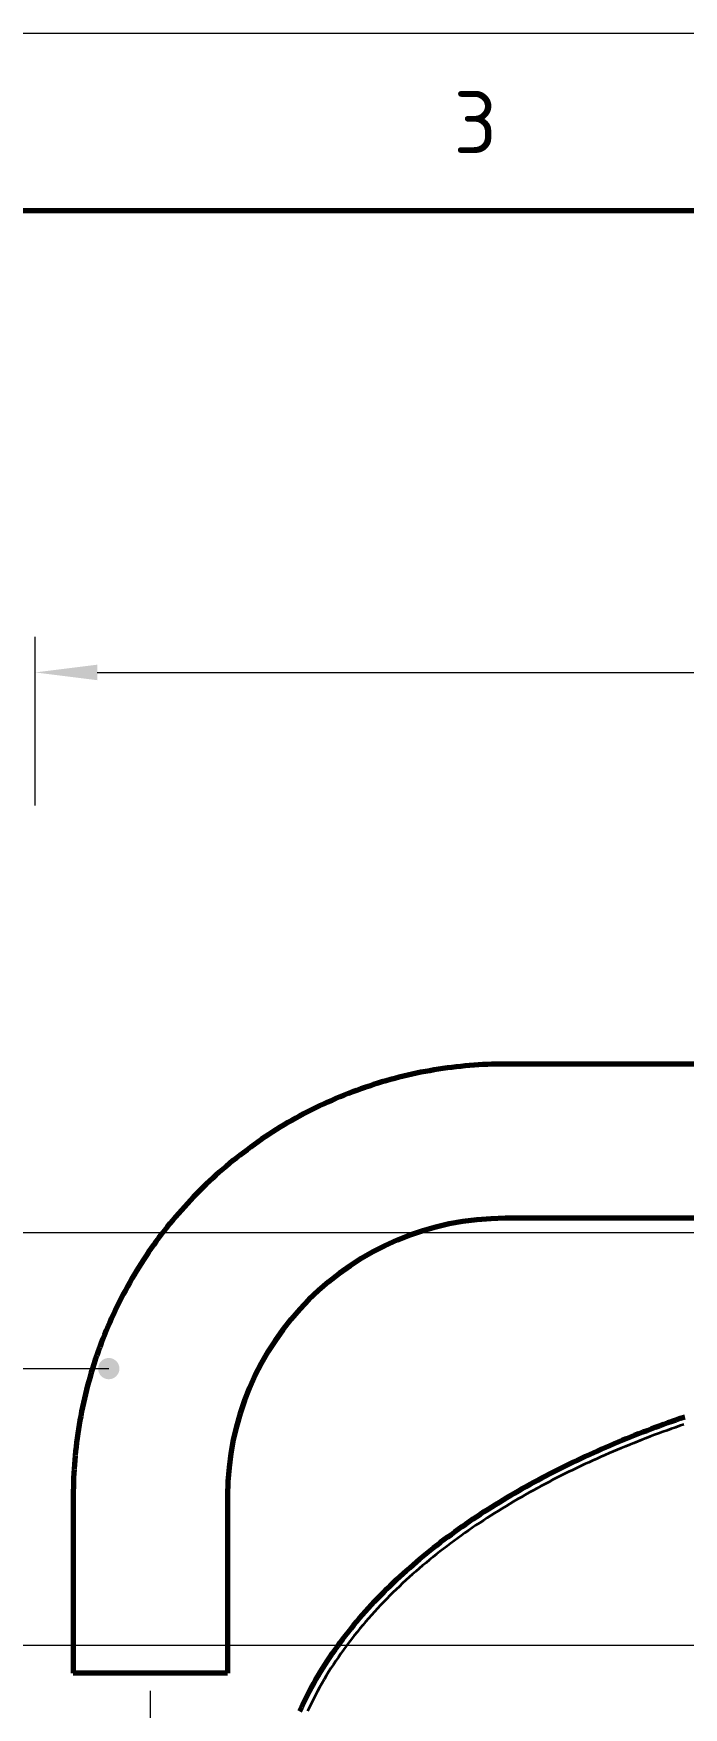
# Model space of a CAD drawing. Header units: millimetres. Extents: x 0 to 2382, y 0 to 420.
# Drawn here: x 97.1 to 133.7, y 325.6 to 420 of the extents above; entities that cross this region are included whole.
import ezdxf
from ezdxf.enums import TextEntityAlignment as Align

# ---------------------------------------------------------------- set-up
doc = ezdxf.new("R2010")
doc.units = ezdxf.units.MM
doc.linetypes.add('IRAM-E-TRAZOS', pattern=[5, 4, -1])
doc.linetypes.add('IRAM-F-TRAZO-PUNTO', pattern=[20, 15, -2, 1, -2])
for name, color, linetype, lineweight in [('01-VISIBLE', 7, 'CONTINUOUS', 70), ('02-OCULTA', 4, 'IRAM-E-TRAZOS', 35), ('03-EJE', 1, 'IRAM-F-TRAZO-PUNTO', 18), ('04-COTA', 3, 'CONTINUOUS', 18), ('06-TEXTO', 7, 'CONTINUOUS', 25), ('07-RECUADRO', 7, 'CONTINUOUS', 70), ('08-FINA', 5, 'CONTINUOUS', 18)]:
    doc.layers.add(name, color=color, linetype=linetype, lineweight=lineweight)
doc.styles.add('ISO3098', font='isocpeur.ttf')
doc.dimstyles.new('FLAMA-IRAM', dxfattribs={"dimtxt": 3.5, "dimasz": 3.5, "dimexe": 2, "dimexo": 1.5, "dimgap": 1, "dimtad": 1, "dimdec": 1, "dimtxsty": 'ISO3098', "dimblk": 'IRAM_FLECHA', "dimblk1": 'IRAM_FLECHA', "dimblk2": 'IRAM_FLECHA', "dimcen": 2.5, "dimclrd": 256, "dimclre": 256, "dimclrt": 256, "dimazin": 3, "dimtfac": 1, "dimtmove": 0, "dimatfit": 3, "dimlwd": 18, "dimlwe": 18})

# ---------------------------------------------------------------- blocks, each defined once
blk = doc.blocks.new('IRAM_FLECHA')
blk.add_solid([(0, 0), (-1, 0.125), (-1, -0.125)])

msp = doc.modelspace()

# ---------------------------------------------------------------- hatches: boundary and pattern name
at = {"layer": '08-FINA'}
h = msp.add_hatch(color=7, dxfattribs=at)
h.dxf.hatch_style = 1
edge = h.paths.add_edge_path()
edge.add_arc((101.338, 344.716), 0.6, 0, 360)

# ---------------------------------------------------------------- linework, layer by layer
at = {"layer": '01-VISIBLE'}
for p, q in [((139.238, 361.891), (123.688, 361.891)), ((139.238, 353.191), (123.688, 353.191)), ((99.338, 337.541), (99.338, 327.541)), ((108.038, 337.541), (108.038, 327.541))]:
    msp.add_line(p, q, dxfattribs=at)
for points in [[(123.688, 361.891), (123.437, 361.89), (123.185, 361.886), (122.934, 361.879), (122.682, 361.87), (122.431, 361.859), (122.179, 361.844), (121.928, 361.827), (121.678, 361.808), (121.427, 361.786), (121.176, 361.761), (120.926, 361.734), (120.676, 361.704), (120.427, 361.672), (120.178, 361.637), (119.929, 361.599), (119.68, 361.559), (119.432, 361.516), (119.185, 361.471), (118.938, 361.423), (118.691, 361.373), (118.445, 361.32), (118.2, 361.264), (117.955, 361.206), (117.711, 361.146), (117.467, 361.083), (117.224, 361.017), (116.982, 360.949), (116.74, 360.879), (116.5, 360.806), (116.26, 360.73), (116.02, 360.652), (115.782, 360.572), (115.544, 360.489), (115.308, 360.403), (115.072, 360.316), (114.837, 360.225), (114.603, 360.133), (114.37, 360.037), (114.138, 359.94), (113.907, 359.84), (113.677, 359.738), (113.448, 359.633), (113.221, 359.526), (112.994, 359.417), (112.768, 359.305), (112.544, 359.191), (112.321, 359.075), (112.099, 358.956), (111.878, 358.835), (111.659, 358.712), (111.441, 358.587), (111.224, 358.459), (111.008, 358.329), (110.794, 358.197), (110.582, 358.063), (110.37, 357.926), (110.16, 357.787), (109.952, 357.646), (109.745, 357.503), (109.539, 357.358), (109.335, 357.211), (109.133, 357.062), (108.932, 356.91), (108.732, 356.757), (108.534, 356.601), (108.338, 356.443), (108.144, 356.284), (107.951, 356.122), (107.76, 355.958), (107.57, 355.793), (107.383, 355.625), (107.197, 355.456), (107.012, 355.285), (106.83, 355.111), (106.649, 354.936), (106.47, 354.759), (106.293, 354.58), (106.118, 354.4), (105.945, 354.217), (105.773, 354.033), (105.604, 353.847), (105.436, 353.659), (105.271, 353.47), (105.107, 353.278), (104.946, 353.086), (104.786, 352.891), (104.628, 352.695), (104.473, 352.497), (104.319, 352.298), (104.168, 352.097), (104.018, 351.894), (103.871, 351.69), (103.726, 351.485), (103.583, 351.278), (103.442, 351.069), (103.303, 350.859), (103.167, 350.648), (103.032, 350.435), (102.9, 350.221), (102.77, 350.005), (102.643, 349.789), (102.517, 349.57), (102.394, 349.351), (102.273, 349.13), (102.155, 348.908), (102.038, 348.685), (101.924, 348.461), (101.813, 348.235), (101.703, 348.009), (101.596, 347.781), (101.492, 347.552), (101.389, 347.322), (101.289, 347.091), (101.192, 346.859), (101.097, 346.626), (101.004, 346.392), (100.914, 346.158), (100.826, 345.922), (100.741, 345.685), (100.658, 345.447), (100.577, 345.209), (100.499, 344.97), (100.424, 344.73), (100.351, 344.489), (100.28, 344.247), (100.212, 344.005), (100.146, 343.762), (100.083, 343.519), (100.023, 343.274), (99.965, 343.029), (99.909, 342.784), (99.857, 342.538), (99.806, 342.291), (99.758, 342.044), (99.713, 341.797), (99.67, 341.549), (99.63, 341.3), (99.593, 341.052), (99.558, 340.802), (99.525, 340.553), (99.495, 340.303), (99.468, 340.053), (99.444, 339.802), (99.421, 339.552), (99.402, 339.301), (99.385, 339.05), (99.371, 338.799), (99.359, 338.547), (99.35, 338.296), (99.344, 338.044), (99.34, 337.793), (99.338, 337.541)], [(112.113, 325.393), (112.216, 325.621), (112.322, 325.848), (112.43, 326.074), (112.542, 326.298), (112.657, 326.521), (112.774, 326.743), (112.895, 326.962), (113.018, 327.181), (113.144, 327.397), (113.272, 327.612), (113.404, 327.826), (113.537, 328.038), (113.673, 328.248), (113.812, 328.457), (113.953, 328.664), (114.096, 328.87), (114.242, 329.074), (114.39, 329.276), (114.54, 329.477), (114.692, 329.676), (114.846, 329.874), (115.002, 330.07), (115.16, 330.264), (115.32, 330.457), (115.482, 330.648), (115.646, 330.838), (115.812, 331.026), (115.98, 331.212), (116.149, 331.397), (116.32, 331.58), (116.493, 331.761), (116.667, 331.941), (116.843, 332.12), (117.021, 332.297), (117.2, 332.472), (117.38, 332.646), (117.562, 332.818), (117.746, 332.989), (117.93, 333.158), (118.117, 333.326), (118.304, 333.492), (118.493, 333.657), (118.683, 333.82), (118.875, 333.982), (119.067, 334.142), (119.261, 334.301), (119.456, 334.458), (119.652, 334.614), (119.85, 334.769), (120.048, 334.922), (120.248, 335.073), (120.448, 335.223), (120.65, 335.372), (120.853, 335.52), (121.056, 335.666), (121.261, 335.811), (121.466, 335.954), (121.673, 336.096), (121.88, 336.237), (122.088, 336.376), (122.298, 336.514), (122.508, 336.651), (122.718, 336.786), (122.93, 336.921), (123.143, 337.053), (123.356, 337.185), (123.57, 337.315), (123.785, 337.444), (124, 337.572), (124.216, 337.699), (124.433, 337.824), (124.651, 337.948), (124.869, 338.071), (125.089, 338.193), (125.308, 338.314), (125.529, 338.433), (125.75, 338.551), (125.971, 338.668), (126.193, 338.784), (126.416, 338.899), (126.64, 339.012), (126.864, 339.125), (127.088, 339.236), (127.313, 339.346), (127.539, 339.455), (127.765, 339.563), (127.992, 339.67), (128.219, 339.776), (128.447, 339.88), (128.675, 339.984), (128.904, 340.086), (129.133, 340.188), (129.363, 340.288), (129.593, 340.387), (129.823, 340.485), (130.054, 340.582), (130.286, 340.679), (130.517, 340.774), (130.75, 340.868), (130.982, 340.961), (131.215, 341.053), (131.449, 341.144), (131.683, 341.235), (131.917, 341.324), (132.151, 341.412), (132.386, 341.499), (132.622, 341.585), (132.857, 341.67), (133.094, 341.754), (133.33, 341.837), (133.567, 341.919), (133.804, 341.999)], [(108.038, 327.541), (107.782, 327.541), (107.527, 327.541), (107.271, 327.541), (107.015, 327.541), (106.759, 327.541), (106.503, 327.541), (106.247, 327.541), (105.991, 327.541), (105.735, 327.541), (105.48, 327.541), (105.224, 327.541), (104.968, 327.541), (104.712, 327.541), (104.456, 327.541), (104.2, 327.541), (103.944, 327.541), (103.688, 327.541), (103.432, 327.541), (103.177, 327.541), (102.921, 327.541), (102.665, 327.541), (102.409, 327.541), (102.153, 327.541), (101.897, 327.541), (101.641, 327.541), (101.385, 327.541), (101.13, 327.541), (100.874, 327.541), (100.618, 327.541), (100.362, 327.541), (100.106, 327.541), (99.85, 327.541), (99.594, 327.541), (99.338, 327.541)]]:
    msp.add_lwpolyline(points, dxfattribs=at)
msp.add_arc((123.688, 337.541), 15.65, 90, 180, dxfattribs=at)
at = {"layer": '02-OCULTA'}
for points in [[(133.757, 341.569), (133.519, 341.488), (133.282, 341.405), (133.045, 341.321), (132.809, 341.236), (132.573, 341.15), (132.337, 341.063), (132.102, 340.975), (131.867, 340.887), (131.632, 340.797), (131.398, 340.706), (131.164, 340.614), (130.931, 340.521), (130.698, 340.427), (130.465, 340.332), (130.233, 340.236), (130.001, 340.139), (129.77, 340.041), (129.539, 339.942), (129.309, 339.841), (129.079, 339.74), (128.85, 339.637), (128.621, 339.534), (128.392, 339.429), (128.165, 339.323), (127.937, 339.217), (127.71, 339.109), (127.484, 338.999), (127.258, 338.889), (127.033, 338.778), (126.809, 338.665), (126.585, 338.551), (126.361, 338.436), (126.139, 338.32), (125.916, 338.203), (125.695, 338.085), (125.474, 337.965), (125.254, 337.844), (125.034, 337.722), (124.815, 337.599), (124.597, 337.474), (124.38, 337.348), (124.163, 337.221), (123.947, 337.093), (123.732, 336.963), (123.517, 336.833), (123.304, 336.7), (123.091, 336.567), (122.879, 336.432), (122.668, 336.296), (122.457, 336.159), (122.248, 336.02), (122.039, 335.88), (121.832, 335.738), (121.625, 335.596), (121.419, 335.451), (121.214, 335.306), (121.011, 335.159), (120.808, 335.011), (120.606, 334.861), (120.406, 334.71), (120.206, 334.557), (120.007, 334.403), (119.81, 334.248), (119.614, 334.091), (119.419, 333.933), (119.225, 333.773), (119.032, 333.612), (118.841, 333.449), (118.651, 333.285), (118.462, 333.119), (118.275, 332.951), (118.089, 332.782), (117.905, 332.612), (117.722, 332.439), (117.54, 332.266), (117.36, 332.09), (117.182, 331.914), (117.005, 331.735), (116.83, 331.555), (116.656, 331.374), (116.484, 331.19), (116.314, 331.006), (116.146, 330.819), (115.979, 330.631), (115.814, 330.441), (115.652, 330.25), (115.491, 330.057), (115.332, 329.863), (115.175, 329.666), (115.02, 329.469), (114.868, 329.269), (114.717, 329.068), (114.569, 328.865), (114.423, 328.66), (114.28, 328.454), (114.139, 328.246), (114, 328.037), (113.864, 327.825), (113.731, 327.612), (113.601, 327.398), (113.473, 327.181), (113.348, 326.963), (113.225, 326.744), (113.105, 326.523), (112.988, 326.301), (112.873, 326.078), (112.761, 325.853), (112.652, 325.627), (112.546, 325.399)], [(99.338, 327.541), (99.594, 327.541), (99.85, 327.541), (100.106, 327.541), (100.362, 327.541), (100.618, 327.541), (100.874, 327.541), (101.13, 327.541), (101.385, 327.541), (101.641, 327.541), (101.897, 327.541), (102.153, 327.541), (102.409, 327.541), (102.665, 327.541), (102.921, 327.541), (103.177, 327.541), (103.432, 327.541), (103.688, 327.541), (103.944, 327.541), (104.2, 327.541), (104.456, 327.541), (104.712, 327.541), (104.968, 327.541), (105.224, 327.541), (105.48, 327.541), (105.735, 327.541), (105.991, 327.541), (106.247, 327.541), (106.503, 327.541), (106.759, 327.541), (107.015, 327.541), (107.271, 327.541), (107.527, 327.541), (107.782, 327.541), (108.038, 327.541)]]:
    msp.add_lwpolyline(points, dxfattribs=at)
at = {"layer": '03-EJE'}
msp.add_line((103.688, 176.328), (103.688, 326.541), dxfattribs=at)
at = {"layer": '07-RECUADRO'}
msp.add_lwpolyline([(25, 10), (584, 10), (584, 410), (25, 410)], close=True, dxfattribs=at)
at = {"layer": '08-FINA'}
for p, q in [((70.188, 344.716), (101.338, 344.716)), ((70.188, 329.12), (136.813, 329.12))]:
    msp.add_line(p, q, dxfattribs=at)
msp.add_lwpolyline([(0, 0), (594, 0), (594, 420), (0, 420)], close=True, dxfattribs=at)

# ---------------------------------------------------------------- texts
at = {"layer": '06-TEXTO', "style": 'ISO3098'}
msp.add_text('3', height=3.5, dxfattribs=at).set_placement((122, 415), align=Align.MIDDLE_CENTER)

# ---------------------------------------------------------------- dimensions: what is measured, and where the dimension line sits
at = {"layer": '04-COTA'}
msp.add_linear_dim(base=(97.188, 383.971), p1=(97.188, 374.971), p2=(211.823, 374.971), dimstyle='FLAMA-IRAM', override={"dimlfac": 2}, dxfattribs=at).render()
for base, p1, p2 in [((75.188, 167.828), (97.188, 167.828), (97.188, 374.971)), ((86.188, 167.828), (110.688, 167.828), (155.188, 352.366))]:
    msp.add_linear_dim(base=base, p1=p1, p2=p2, angle=90, dimstyle='FLAMA-IRAM', override={"dimlfac": 2}, dxfattribs=at).render()

doc.saveas('drawing.dxf')
